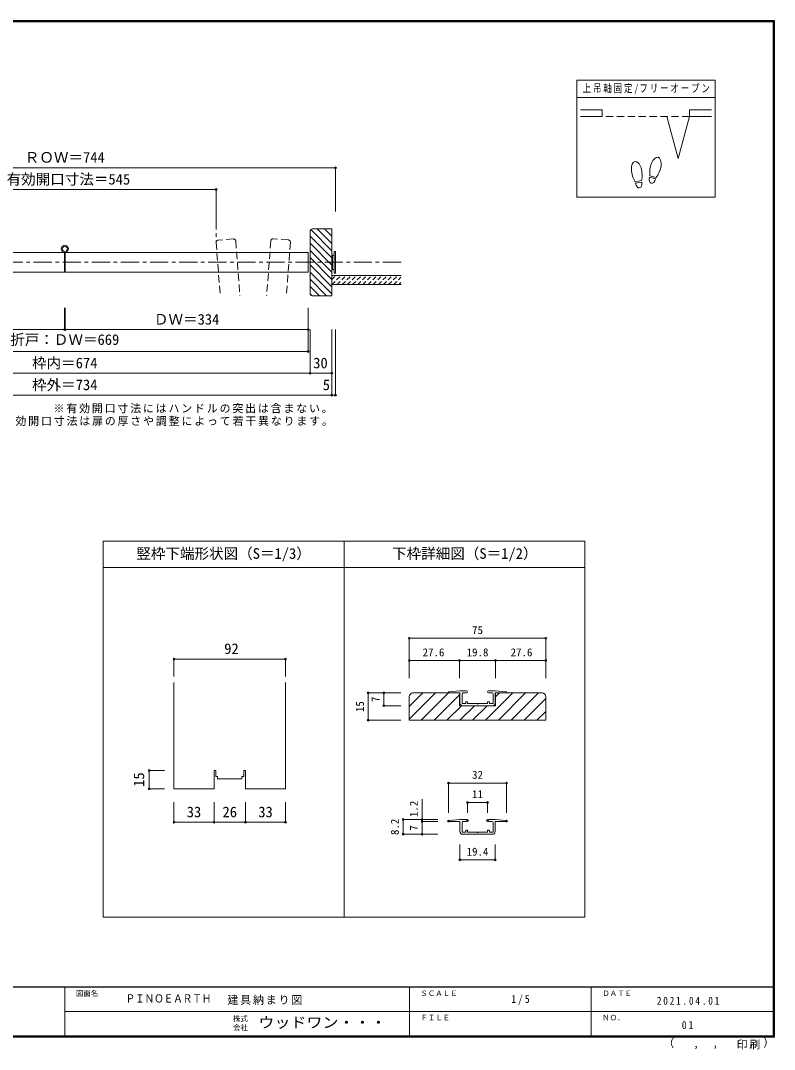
# Model space of a CAD drawing. Units: millimetres, scale not verified, with parts at other scales. Extents: x -973 to 977, y -718 to 696.
# Drawn here: x -59 to 977, y -718 to 696 of the extents above; entities that cross this region are included whole.
import ezdxf
from ezdxf.enums import TextEntityAlignment as Align

# ---------------------------------------------------------------- set-up
doc = ezdxf.new("R2010")
doc.units = ezdxf.units.MM
doc.header["$LTSCALE"] = 5
doc.header["$PDMODE"] = 32
doc.header["$PDSIZE"] = 2.5
for name, pattern in [('CHAIN1', [8, 5, -1, 1, -1]), ('DASHED1', [1.8, 1.2, -0.6]), ('DASHED2', [3, 2, -1])]:
    doc.linetypes.add(name, pattern=pattern)
for name, color, linetype, lineweight in [('0-0_補助線', 7, 'Continuous', 9), ('0-1_通り芯', 4, 'CHAIN1', 9), ('0-3_仕上げ', 2, 'Continuous', 9), ('0-4_枠', 3, 'Continuous', 9), ('0-6_扉', 6, 'Continuous', 9), ('0-7_金物', 7, 'Continuous', 9), ('0-A_文字', 7, 'Continuous', 9), ('0-B_寸法', 7, 'Continuous', 9), ('0-C_ハッチ', 4, 'Continuous', 9), ('F-1_枠', 6, 'Continuous', 9)]:
    doc.layers.add(name, color=color, linetype=linetype, lineweight=lineweight)
doc.layers.add('F-A_文字', color=7, linetype='Continuous')
doc.styles.add('ＭＳ ゴシック', font='')
doc.styles.get('ＭＳ ゴシック').set_extended_font_data('MS Gothic')

# ---------------------------------------------------------------- blocks, each defined once
blk = doc.blocks.new('01')
at = {"layer": '0-0_補助線'}
for p, q in [((-24.25, 10.045), (-39.25, 8.545)), ((-24.25, 7.045), (-39.25, 7.045)), ((-15.25, 10.045), (-24.25, 10.045)), ((-24.25, -6.705), (-24.25, 7.045)), ((-21.25, 5.795), (-21.25, -7.455)), ((-20, 7.045), (-15.25, 7.045)), ((15.25, 10.045), (24.25, 10.045)), ((20, 7.045), (15.25, 7.045)), ((21.25, 5.795), (21.25, -7.455)), ((39.25, 8.545), (24.25, 10.045)), ((39.25, 7.045), (24.25, 7.045)), ((24.25, -6.705), (24.25, 7.045)), ((-21.25, -7.455), (-16.25, -7.455)), ((-20.5, -10.455), (20.5, -10.455)), ((-16.25, -5.455), (-16.25, -7.455)), ((-14.25, -4.955), (-15.75, -4.955)), ((-13.75, -5.455), (-13.75, -7.455)), ((13.75, -5.455), (13.75, -7.455)), ((15.75, -4.955), (14.25, -4.955)), ((16.25, -5.455), (16.25, -7.455)), ((16.25, -7.455), (21.25, -7.455))]:
    blk.add_line(p, q, dxfattribs=at)
blk.add_lwpolyline([(-13.75, -7.455), (-0.75, -7.455), (0, -8.205), (0.75, -7.455), (13.75, -7.455)], dxfattribs=at)
for centre, radius, start, end in [((-39.25, 7.795), 0.75, 90, 270), ((-20, 5.795), 1.25, 90, 180), ((-15.25, 8.545), 1.5, 0, 90), ((-15.25, 8.545), 1.5, 270, 0), ((15.25, 8.545), 1.5, 90, 180), ((15.25, 8.545), 1.5, 180, 270), ((20, 5.795), 1.25, 0, 90), ((39.25, 7.795), 0.75, 270, 90), ((-20.5, -6.705), 3.75, 180, 270), ((-15.75, -5.455), 0.5, 90, 180), ((-14.25, -5.455), 0.5, 0, 90), ((14.25, -5.455), 0.5, 90, 180), ((15.75, -5.455), 0.5, 0, 90), ((20.5, -6.705), 3.75, 270, 0)]:
    blk.add_arc(centre, radius, start, end, dxfattribs=at)

msp = doc.modelspace()

# ---------------------------------------------------------------- linework, layer by layer
at = {"layer": '0-0_補助線', "color": 3}
for p, q in [((54.201, -19.544), (54.201, -536.061)), ((54.201, -19.544), (716.091, -19.544)), ((385.146, -536.061), (385.146, -19.544)), ((716.091, -536.061), (716.091, -19.544)), ((54.201, -55.544), (716.091, -55.544)), ((151.476, -213.704), (151.476, -359.586)), ((304.81, -213.704), (304.81, -359.586)), ((474.898, -233.02), (474.898, -265.52)), ((479.898, -228.02), (543.898, -228.02)), ((543.898, -228.02), (543.898, -245.52)), ((593.398, -228.02), (593.398, -245.52)), ((593.398, -228.02), (657.398, -228.02)), ((662.398, -233.02), (662.398, -265.52)), ((593.398, -245.52), (543.898, -245.52)), ((474.898, -265.52), (662.398, -265.52)), ((206.477, -334.586), (208.977, -334.586)), ((206.477, -359.586), (206.477, -334.586)), ((208.977, -334.586), (208.977, -342.92)), ((249.81, -334.586), (247.31, -334.586)), ((247.31, -334.586), (247.31, -342.92)), ((249.81, -359.586), (249.81, -334.586)), ((208.977, -342.92), (211.477, -342.92)), ((211.477, -342.92), (211.477, -346.253)), ((211.477, -346.253), (244.81, -346.253)), ((247.31, -342.92), (244.81, -342.92)), ((244.81, -342.92), (244.81, -346.253)), ((151.476, -359.586), (206.477, -359.586)), ((249.81, -359.586), (304.81, -359.586)), ((716.091, -536.061), (54.201, -536.061))]:
    msp.add_line(p, q, dxfattribs=at)
at = {"layer": '0-0_補助線', "color": 4}
for p, q in [((474.898, -152.975), (474.898, -183.512)), ((474.898, -152.975), (662.398, -152.975)), ((662.398, -152.975), (662.398, -183.512)), ((151.476, -181.447), (151.476, -205.371)), ((474.898, -183.512), (474.898, -207.562)), ((474.898, -183.512), (543.898, -183.512)), ((474.898, -183.512), (474.898, -207.562)), ((543.898, -183.512), (543.898, -207.562)), ((543.898, -183.512), (593.398, -183.512)), ((593.398, -183.512), (593.398, -207.562)), ((593.398, -183.512), (662.398, -183.512)), ((662.398, -183.512), (662.398, -207.562)), ((418.228, -228.02), (418.228, -265.52)), ((418.228, -228.02), (439.804, -228.02)), ((439.804, -228.02), (439.804, -245.52)), ((439.804, -228.02), (463, -228.02)), ((474.898, -246.471), (493.349, -228.02)), ((474.898, -264.149), (511.027, -228.02)), ((491.204, -265.52), (528.704, -228.02)), ((508.882, -265.52), (543.898, -230.504)), ((579.593, -265.52), (617.093, -228.02)), ((593.398, -233.532), (598.91, -228.02)), ((597.271, -265.52), (634.771, -228.02)), ((614.948, -265.52), (652.448, -228.02)), ((632.626, -265.52), (662.398, -235.749)), ((439.804, -245.52), (463, -245.52)), ((526.56, -265.52), (546.56, -245.52)), ((544.238, -265.52), (564.237, -245.52)), ((561.915, -265.52), (581.915, -245.52)), ((650.304, -265.52), (662.398, -253.426)), ((418.228, -265.52), (463, -265.52)), ((117.436, -359.586), (117.436, -334.586)), ((117.436, -334.586), (138.386, -334.586)), ((528.648, -351.806), (608.648, -351.806)), ((528.648, -351.806), (528.648, -392.694)), ((608.648, -351.806), (608.648, -392.694)), ((117.436, -359.586), (138.386, -359.586)), ((151.476, -405.72), (151.476, -377.929)), ((206.477, -405.72), (206.477, -377.929)), ((249.81, -405.72), (249.81, -377.929)), ((304.81, -405.72), (304.81, -377.929)), ((492.34, -373.999), (492.34, -404.747)), ((554.898, -378.383), (582.398, -378.383)), ((554.898, -378.383), (554.898, -392.694)), ((582.398, -378.383), (582.398, -392.694)), ((151.476, -405.72), (206.477, -405.72)), ((206.477, -405.72), (249.81, -405.72)), ((249.81, -405.72), (304.81, -405.72)), ((466.266, -422.247), (466.266, -401.747)), ((466.266, -401.747), (492.34, -401.747)), ((492.34, -401.747), (514.146, -401.747)), ((492.34, -404.747), (514.146, -404.747)), ((492.34, -404.747), (492.34, -422.247)), ((466.266, -422.247), (492.34, -422.247)), ((492.34, -422.247), (514.146, -422.247)), ((544.398, -457.396), (544.398, -436.127)), ((592.898, -457.396), (592.898, -436.127)), ((544.398, -457.396), (592.898, -457.396))]:
    msp.add_line(p, q, dxfattribs=at)
msp.add_lwpolyline([(151.476, -181.447), (304.81, -181.447), (304.81, -205.371)], dxfattribs=at)
at = {"layer": '0-0_補助線', "color": 3}
for centre, start, end in [((479.898, -233.02), 90, 180), ((657.398, -233.02), 0, 90)]:
    msp.add_arc(centre, 5, start, end, dxfattribs=at)
at = {"layer": '0-0_補助線'}
for p in [(474.898, -152.975), (662.398, -152.975), (151.476, -181.447), (304.81, -181.447), (474.898, -183.512), (543.898, -183.512), (593.398, -183.512), (662.398, -183.512), (418.228, -228.02), (439.804, -228.02), (439.804, -245.52), (418.228, -265.52), (117.436, -334.586), (528.648, -351.806), (608.648, -351.806), (117.436, -359.586), (554.898, -378.383), (582.398, -378.383), (151.476, -405.72), (206.477, -405.72), (249.81, -405.72), (304.81, -405.72), (466.266, -401.747), (492.34, -401.747), (492.34, -404.747), (528.648, -403.997), (554.898, -403.247), (582.398, -403.247), (608.648, -403.997), (466.266, -422.247), (492.34, -422.247), (544.398, -457.396), (592.898, -457.396)]:
    msp.add_point(p, dxfattribs=at)
at = {"layer": '0-1_通り芯'}
for p, q in [((209.42, 433.658), (209.42, 391.422)), ((463.564, 363.658), (-460.813, 363.658))]:
    msp.add_line(p, q, dxfattribs=at)
at = {"layer": '0-3_仕上げ'}
for p, q in [((368.42, 345.658), (463.564, 345.658)), ((368.42, 333.158), (463.564, 333.158))]:
    msp.add_line(p, q, dxfattribs=at)
at = {"layer": '0-4_枠'}
for p, q in [((338.42, 320.658), (338.42, 406.658)), ((341.42, 409.658), (368.42, 409.658)), ((368.42, 409.658), (368.42, 317.658)), ((341.42, 317.658), (368.42, 317.658))]:
    msp.add_line(p, q, dxfattribs=at)
for centre, start, end in [((341.42, 406.658), 90, 180), ((341.42, 320.658), 180, 270)]:
    msp.add_arc(centre, 3, start, end, dxfattribs=at)
at = {"layer": '0-6_扉', "color": 2, "linetype": 'DASHED2'}
for p, q in [((308.731, 394.413), (287.791, 396.004)), ((209.42, 390.967), (214.991, 317.658)), ((233.123, 395.777), (212.184, 394.186)), ((236.342, 393.013), (242.069, 317.658)), ((284.573, 393.24), (278.828, 317.658)), ((311.495, 391.194), (305.906, 317.658))]:
    msp.add_line(p, q, dxfattribs=at)
at = {"layer": '0-6_扉'}
for p, q in [((1.92, 377.158), (335.92, 377.158)), ((1.92, 377.158), (1.92, 350.158)), ((335.92, 377.158), (335.92, 350.158)), ((-333.08, 350.158), (0.92, 350.158)), ((1.92, 350.158), (335.92, 350.158))]:
    msp.add_line(p, q, dxfattribs=at)
msp.add_lwpolyline([(-333.08, 377.158), (0.92, 377.158), (0.92, 350.158)], dxfattribs=at)
at = {"layer": '0-6_扉', "color": 2, "linetype": 'DASHED2'}
for centre, start, end in [((287.564, 393.013), 85.65398, 175.65398), ((212.411, 391.194), 94.34602, 184.34602), ((233.351, 392.786), 4.34602, 94.34602), ((308.504, 391.422), 355.65398, 85.65398)]:
    msp.add_arc(centre, 3, start, end, dxfattribs=at)
at = {"layer": '0-7_金物'}
for p, q in [((368.42, 372.658), (369.42, 372.658)), ((369.42, 353.657), (369.42, 373.657)), ((371.42, 373.657), (369.42, 373.657)), ((373.42, 378.657), (371.42, 378.657)), ((371.42, 348.657), (371.42, 378.657)), ((373.42, 348.657), (373.42, 378.657)), ((369.42, 354.658), (368.42, 354.658)), ((371.42, 353.657), (369.42, 353.657)), ((373.42, 348.657), (371.42, 348.657))]:
    msp.add_line(p, q, dxfattribs=at)
at = {"layer": '0-A_文字'}
for radius in [5, 3.5]:
    msp.add_circle((1.42, 382.158), radius, dxfattribs=at)
at = {"layer": '0-B_寸法', "color": 3}
for p, q in [((704.986, 614.167), (704.986, 453.167)), ((894.986, 614.167), (704.986, 614.167)), ((894.986, 590.167), (704.986, 590.167)), ((814.022, 480.235), (805.542, 482.507)), ((794.011, 475.878), (785.365, 474.353)), ((794.376, 473.81), (785.73, 472.285)), ((813.479, 478.206), (804.998, 480.478))]:
    msp.add_line(p, q, dxfattribs=at)
at = {"layer": '0-B_寸法', "color": 2}
for p, q in [((739.986, 573.251), (709.986, 573.251)), ((739.986, 573.251), (739.986, 564.251)), ((859.986, 573.251), (859.986, 564.251)), ((859.986, 573.251), (889.986, 573.251)), ((739.986, 564.251), (709.986, 564.251)), ((828.928, 564.251), (844.457, 506.295)), ((859.986, 564.251), (844.457, 506.295)), ((859.986, 564.251), (889.986, 564.251))]:
    msp.add_line(p, q, dxfattribs=at)
at = {"layer": '0-B_寸法', "linetype": 'DASHED2'}
msp.add_line((859.986, 564.251), (739.986, 564.251), dxfattribs=at)
at = {"layer": '0-B_寸法', "color": 4}
for p, q in [((-370.58, 493.658), (373.42, 493.658)), ((373.42, 493.658), (373.42, 433.658)), ((-335.58, 463.658), (209.42, 463.658)), ((209.42, 463.658), (209.42, 433.658)), ((0.92, 271.158), (0.92, 301.158)), ((1.92, 271.158), (1.92, 301.158)), ((335.92, 271.158), (335.92, 301.158)), ((-333.08, 271.158), (0.92, 271.158)), ((1.92, 271.158), (335.92, 271.158)), ((335.92, 241.158), (335.92, 271.158)), ((338.42, 271.158), (338.42, 211.158)), ((368.42, 181.158), (368.42, 271.158)), ((368.42, 271.158), (368.42, 181.158)), ((373.42, 181.158), (373.42, 271.158)), ((-333.08, 241.158), (335.92, 241.158)), ((-365.58, 211.158), (368.42, 211.158)), ((-370.58, 181.158), (368.42, 181.158)), ((368.42, 181.158), (373.42, 181.158))]:
    msp.add_line(p, q, dxfattribs=at)
at = {"layer": '0-B_寸法', "color": 3}
msp.add_lwpolyline([(894.986, 614.167), (894.986, 453.167), (704.986, 453.167)], dxfattribs=at)
for centre, major_axis, ratio, start_param, end_param in [((813.267, 494.378), (3.644, 13.601), 0.5, 4.34059143, 8.22577918), ((787.35, 488.377), (-2.445, 13.867), 0.5, 4.34059143, 8.22577918), ((787.42, 487.981), (-2.963, 16.802), 0.4, 1.85063327, 2.44287679), ((787.42, 487.981), (-2.963, 16.802), 0.4, 3.84030852, 4.43255203), ((813.163, 493.989), (4.416, 16.48), 0.4, 1.85063327, 2.44287679), ((813.163, 493.989), (4.416, 16.48), 0.4, 3.84030852, 4.43255203), ((790.053, 473.047), (-1.27, 7.205), 0.6, 1.57079633, 4.71238898), ((809.238, 479.342), (1.894, 7.067), 0.6, 1.57079633, 4.71238898)]:
    msp.add_ellipse(centre, major_axis=major_axis, ratio=ratio, start_param=start_param, end_param=end_param, dxfattribs=at)
at = {"layer": '0-B_寸法'}
for p in [(373.42, 493.658), (209.42, 463.658), (0.92, 271.158), (1.92, 271.158), (335.92, 271.158), (335.92, 241.158), (338.42, 211.158), (368.42, 211.158), (368.42, 181.158), (368.42, 181.158), (373.42, 181.158)]:
    msp.add_point(p, dxfattribs=at)
at = {"layer": '0-C_ハッチ'}
for p, q in [((368.42, 369.782), (338.42, 399.782)), ((368.42, 379.681), (339.932, 408.169)), ((368.42, 389.581), (348.343, 409.658)), ((368.42, 399.48), (358.242, 409.658)), ((368.42, 409.38), (368.142, 409.658)), ((368.42, 359.882), (338.42, 389.882)), ((368.42, 349.983), (338.42, 379.983)), ((368.42, 340.083), (338.42, 370.083)), ((368.42, 330.184), (338.42, 360.184)), ((368.42, 320.284), (338.42, 350.284)), ((361.147, 317.658), (338.42, 340.385)), ((351.247, 317.658), (338.42, 330.485)), ((341.348, 317.658), (338.42, 320.586))]:
    msp.add_line(p, q, dxfattribs=at)
at = {"layer": '0-C_ハッチ', "linetype": 'DASHED1'}
for p, q in [((338.186, 345.365), (337.894, 345.658)), ((368.42, 339.979), (374.098, 345.658)), ((368.669, 333.158), (381.169, 345.658)), ((375.74, 333.158), (388.24, 345.658)), ((382.811, 333.158), (395.311, 345.658)), ((389.883, 333.158), (402.383, 345.658)), ((396.954, 333.158), (409.454, 345.658)), ((404.025, 333.158), (416.525, 345.658)), ((411.096, 333.158), (423.596, 345.658)), ((418.167, 333.158), (430.667, 345.658)), ((425.238, 333.158), (437.738, 345.658)), ((432.309, 333.158), (444.809, 345.658)), ((439.38, 333.158), (451.88, 345.658)), ((446.451, 333.158), (458.951, 345.658)), ((453.522, 333.158), (463.42, 343.055)), ((460.593, 333.158), (463.42, 335.984))]:
    msp.add_line(p, q, dxfattribs=at)
at = {"layer": 'F-1_枠'}
for p, q in [((-973.347, 695.833), (976.653, 695.833)), ((-973.347, 695), (976.653, 695)), ((-973.347, 694.167), (976.653, 694.167)), ((974.986, 695.833), (974.986, -700.833)), ((975.82, 695.833), (975.82, -700.833)), ((976.653, 695.833), (976.653, -700.833)), ((976.653, -631.667), (-973.347, -631.667)), ((976.653, -632.5), (-973.347, -632.5)), ((1.653, -632.5), (1.653, -699.167)), ((474.986, -632.5), (474.986, -699.167)), ((724.986, -632.5), (724.986, -699.167)), ((1.653, -665.833), (974.986, -665.834)), ((976.653, -699.167), (-973.347, -699.167)), ((976.653, -700), (-973.347, -700)), ((976.653, -700.833), (-973.347, -700.833))]:
    msp.add_line(p, q, dxfattribs=at)

# ---------------------------------------------------------------- block references
at = {"layer": '0-0_補助線'}
for p in [(568.648, -235.065), (568.648, -411.792)]:
    msp.add_blockref('01', p, dxfattribs=at)

# ---------------------------------------------------------------- texts
at = {"layer": '0-0_補助線', "style": 'ＭＳ ゴシック'}
for s, height, p in [('竪枠下端形状図（S＝1/3）', 14.66, (99.674, -48.171)), ('下枠詳細図（S＝1/2）', 14.66, (451.165, -48.171)), ('75', 11, (561.148, -150.475)), ('92', 14.66, (220.482, -178.947)), ('27.6', 11, (493.148, -181.012)), ('19.8', 11, (553.648, -181.012)), ('27.6', 11, (614.148, -181.012)), ('32', 11, (561.148, -349.306)), ('11', 11, (561.148, -375.883)), ('33', 14.66, (168.976, -403.22)), ('26', 14.66, (218.143, -403.22)), ('33', 14.66, (267.31, -403.22)), ('19.4', 11, (553.648, -454.896))]:
    msp.add_text(s, height=height, dxfattribs=at).set_placement(p, align=Align.BOTTOM_LEFT)
for s, height, p in [('15', 11, (415.728, -254.27)), ('7', 11, (437.304, -240.52)), ('15', 14.66, (114.936, -357.086)), ('1.2', 11, (489.84, -398.576)), ('8.2', 11, (463.766, -423.247)), ('7', 11, (489.84, -417.247))]:
    msp.add_text(s, height=height, rotation=90, dxfattribs=at).set_placement(p, align=Align.BOTTOM_LEFT)
at = {"layer": '0-A_文字', "char_height": 11, "attachment_point": 7, "style": 'ＭＳ ゴシック'}
for s, insert in [('\\T1.17;※有効開口寸法にはハンドルの突出は含まない。', (-14.08, 156.158)), ('\\T1.17;※有効開口寸法は扉の厚さや調整によって若干異なります。', (-101.58, 138.658))]:
    msp.add_mtext(s, dxfattribs=dict(at, insert=insert))
at = {"layer": '0-B_寸法', "style": 'ＭＳ ゴシック'}
for s, p in [('ＲＯＷ＝744', (-53.58, 496.158)), ('有効開口寸法＝545', (-78.58, 466.158)), ('ＤＷ＝334', (123.92, 273.658)), ('折戸：ＤＷ＝669', (-73.58, 245.822)), ('枠内＝674', (-43.58, 213.658)), ('30', (342.795, 213.658)), ('枠外＝734', (-43.58, 183.658)), ('5', (355.92, 183.658))]:
    msp.add_text(s, height=14.66, dxfattribs=at).set_placement(p, align=Align.BOTTOM_LEFT)
at = {"layer": '0-B_寸法', "insert": (713.111, 594.667), "char_height": 11, "attachment_point": 7, "style": 'ＭＳ ゴシック'}
msp.add_mtext('\\T1.23;\\W0.75;上吊軸固定/フリーオープン', dxfattribs=at)
at = {"layer": 'F-A_文字', "style": 'ＭＳ ゴシック'}
for s, height, p in [('図面名', 7.331, (16.653, -646.667)), ('ＳＣＡＬＥ', 7.331, (489.986, -646.667)), ('ＤＡＴＥ', 7.331, (739.986, -646.667)), ('株式', 7.331, (232.486, -681.5)), ('ＦＩＬＥ', 7.331, (489.986, -680)), ('ＮＯ．', 7.331, (739.986, -680.001)), ('会社', 7.331, (232.486, -693.5)), ('（', 11, (823.992, -718.052)), ('）', 11, (961.387, -717.355)), (',', 11, (865.199, -718.052)), (',', 11, (891.686, -717.588))]:
    msp.add_text(s, height=height, dxfattribs=at).set_placement(p, align=Align.BOTTOM_LEFT)
for s, height, width, p in [('ＰＩＮＯＥＡＲＴＨ', 11, 0.85, (84.986, -656.667)), ('ウッドワン・・・', 14.66, 1.1, (267.486, -692.5))]:
    msp.add_text(s, height=height, dxfattribs=dict(at, width=width)).set_placement(p, align=Align.BOTTOM_LEFT)
at = {"layer": 'F-A_文字', "char_height": 11, "attachment_point": 7, "style": 'ＭＳ ゴシック'}
for s, insert in [('\\T1.17;建具納まり図', (224.986, -656.667)), ('\\T1.38;\\W0.9;1/5', (614.986, -656.667)), ('\\T1.39;\\W0.85;2021.04.01', (814.986, -656.667)), ('\\T1.36;\\W0.9;01', (849.361, -690.001)), ('\\T1.17;印刷', (924.678, -717.82))]:
    msp.add_mtext(s, dxfattribs=dict(at, insert=insert))

doc.saveas('drawing.dxf')
